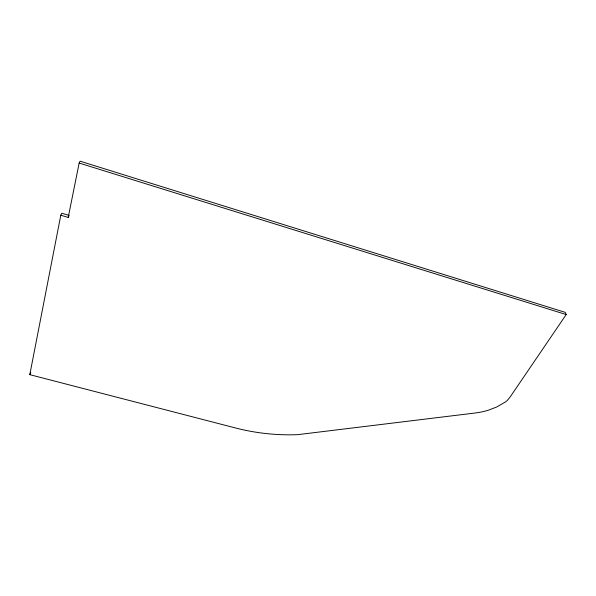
<?xml version="1.0" encoding="UTF-8"?>
<svg xmlns="http://www.w3.org/2000/svg" width="596" height="596" viewBox="0 0 596 596"><rect width="100%" height="100%" fill="white"/><g stroke="black" fill="none" stroke-linecap="round" stroke-linejoin="round"><path stroke-width="0.89" d="M60.799 215.223L68.22 217.428L79.156 163.043L80.102 161.188L565.217 312.349L566.2 314.554L510.198 396.906L507.352 400.363A19.884 14.401 -12.5 0 1 505.542 401.898L496.714 406.986L488.079 410.309A56.724 42.189 -12.3 0 1 475.347 412.983L297.516 434.678A181.139 150.706 1.7 0 1 235.495 427.965L29.8 374.66L60.799 215.223L61.783 213.241L69.173 215.447M29.8 374.66L30.754 372.388M68.22 217.428L68.853 216.102M79.156 163.043L566.2 314.554"/></g></svg>
